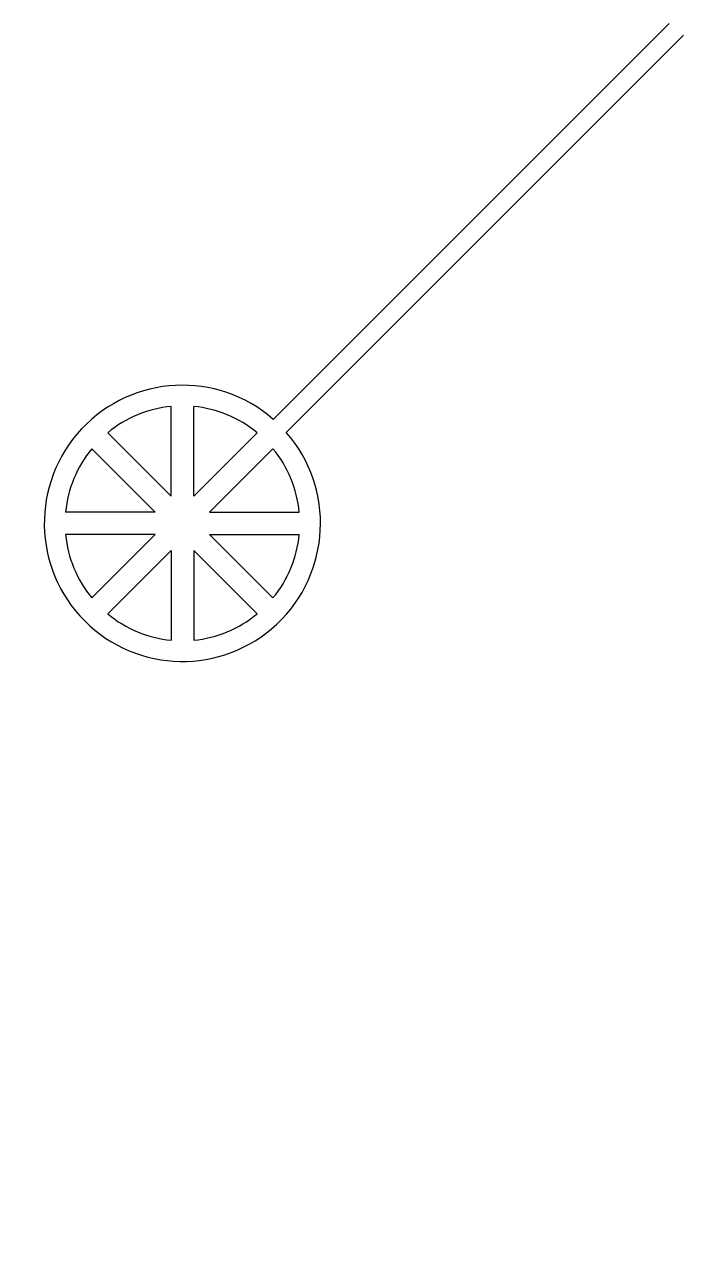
# Model space of a CAD drawing. Header units: millimetres. Extents: x -15719 to 274281, y 25504 to 323346.
# Drawn here: x 238883 to 242422, y 170846 to 177539 of the extents above; entities that cross this region are included whole.
import ezdxf

# ---------------------------------------------------------------- set-up
doc = ezdxf.new("R2010")
doc.units = ezdxf.units.MM
doc.layers.add('CLEAR', color=140, linetype='Continuous')
doc.layers.add('OPAQUE', color=10, linetype='Continuous')

msp = doc.modelspace()

# ---------------------------------------------------------------- linework, layer by layer
at = {"layer": 'CLEAR'}
for p, q in [((242382.8, 177545.5), (240233.2, 175395.9)), ((242461.7, 177483), (240303.9, 175325.2))]:
    msp.add_line(p, q, dxfattribs=at)
msp.add_arc((239739.4, 174831.4), 750, 48.82255, 41.17745, dxfattribs=at)
at = {"layer": 'OPAQUE'}
for p, q in [((239678.1, 174979.4), (239678.1, 175465.9)), ((239800.7, 174979.4), (239800.7, 175465.9)), ((239678.1, 174979.4), (239334, 175323.4)), ((239800.7, 174979.4), (240144.7, 175323.4)), ((239591.4, 174892.7), (239247.3, 175236.7)), ((239887.3, 174892.7), (240231.4, 175236.7)), ((239591.4, 174892.7), (239104.8, 174892.7)), ((239887.3, 174892.7), (240373.9, 174892.7)), ((239591.4, 174770.1), (239104.8, 174770.1)), ((239591.4, 174770.1), (239247.3, 174426)), ((239887.3, 174770.1), (240373.9, 174770.1)), ((239887.3, 174770.1), (240231.4, 174426)), ((239678.1, 174683.4), (239334, 174339.3)), ((239678.1, 174683.4), (239678.1, 174196.8)), ((239800.7, 174683.4), (239800.7, 174196.8)), ((239800.7, 174683.4), (240144.7, 174339.3))]:
    msp.add_line(p, q, dxfattribs=at)
msp.add_circle((249281, 183345.5), 25000, dxfattribs=at)
for start, end in [(95.51773, 129.48227), (50.51773, 84.48227), (140.51773, 174.48227), (5.51773, 39.48227), (185.51773, 219.48227), (320.51773, 354.48227), (230.51773, 264.48227), (275.51773, 309.48227)]:
    msp.add_arc((239739.4, 174831.4), 637.5, start, end, dxfattribs=at)

doc.saveas('drawing.dxf')
